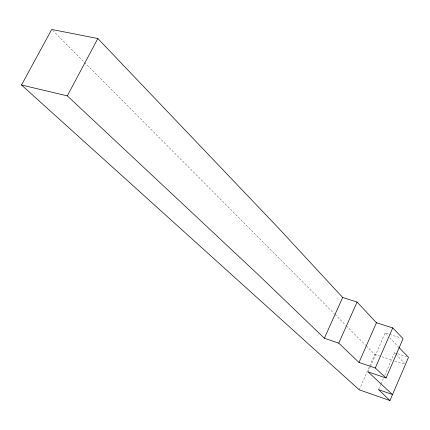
<?xml version="1.0" encoding="UTF-8"?>
<svg xmlns="http://www.w3.org/2000/svg" width="430" height="430" viewBox="0 0 430 430"><rect width="100%" height="100%" fill="white"/><g stroke="black" fill="none" stroke-linecap="round" stroke-linejoin="round"><path stroke-width="0.32" stroke-dasharray="2.15 1.61" d="M378.55 389.612L380.679 384.683M380.948 384.071L383.614 377.911M384.678 375.449L394.536 352.664L397.073 353.508M359.254 389.833L369.386 366.634M369.655 366.021L374.723 354.422L366.199 345.844M368.107 371.902L370.23 367.037M370.499 366.43L385.097 332.987L400.588 337.867M374.723 354.422L392.289 360.146M394.799 360.963L405.469 364.436M397.707 353.723L406.597 356.69M52.68 30.401L334.465 313.921M334.938 314.394L345.833 325.354M346.306 325.833L365.72 345.371M385.097 332.987L387.849 335.851M389.688 337.76L398.406 346.827M394.536 352.664L395.444 353.643M395.901 354.137L404.555 363.457"/><path stroke-width="0.64" d="M389.967 400.55L378.55 389.612L392.509 394.579L368.107 371.902L386.065 378.002L403.066 338.646L392.74 327.907L376.449 322.758L357.077 302.048L342.672 297.469L278.683 228.292L97.836 38.523L51.729 29.45L21.5 85.006L359.254 389.833L389.967 400.55L408.5 357.325L398.863 347.306M386.065 378.002L375.288 367.983L392.74 327.907M375.288 367.983L359.012 362.447L376.449 322.758M359.012 362.447L338.759 343.161L357.077 302.048M338.759 343.161L324.36 338.238L342.672 297.469M324.36 338.238L257.296 273.781L67.311 95.852L97.836 38.523M21.5 85.006L67.311 95.852"/></g></svg>
